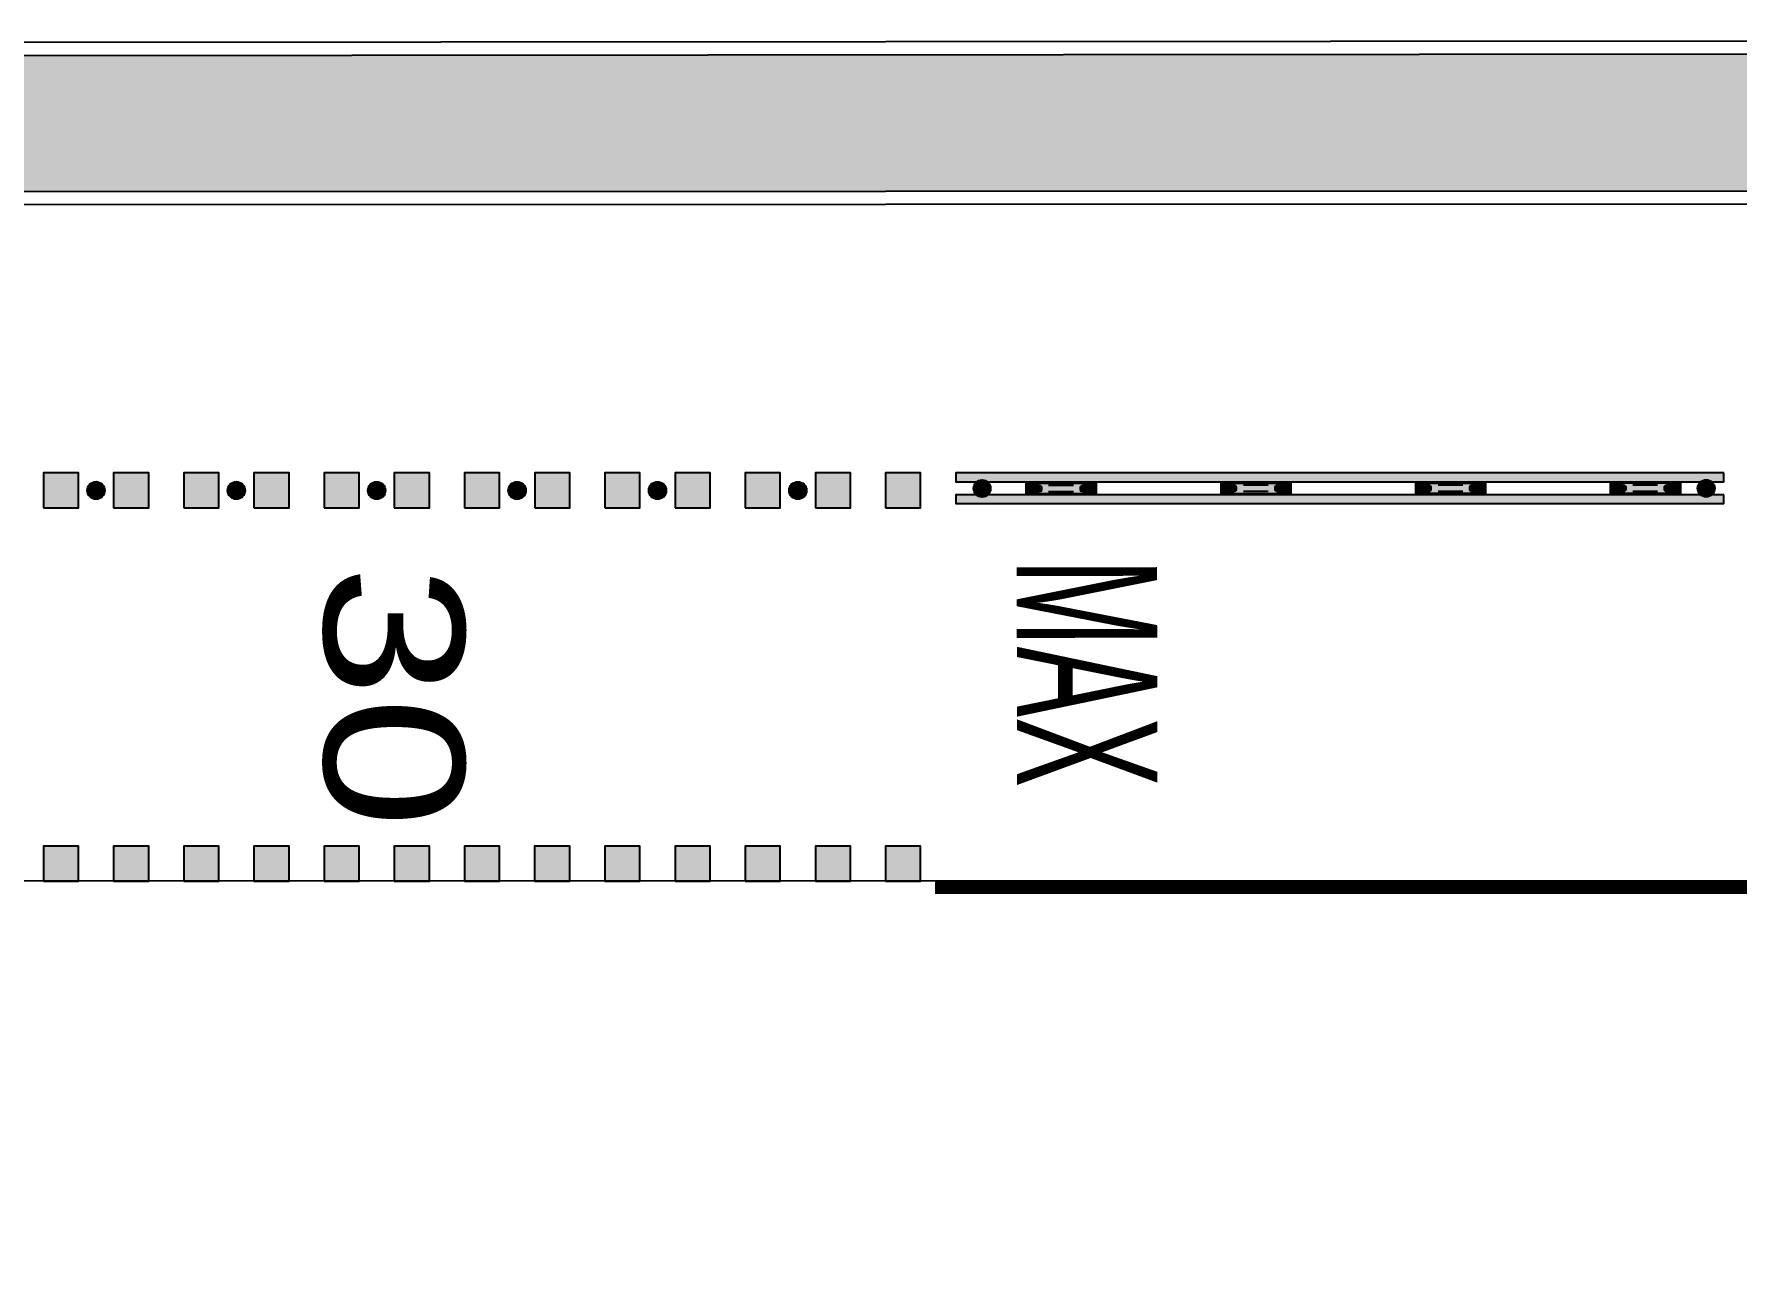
# Model space of a CAD drawing. Header units: metres. Extents: x 668617 to 675126, y 2286318 to 2293677.
# Drawn here: x 668913.97 to 668933.38, y 2287198.26 to 2287212.45 of the extents above; entities that cross this region are included whole.
import ezdxf
from ezdxf.enums import TextEntityAlignment as Align

# ---------------------------------------------------------------- set-up
doc = ezdxf.new("R2010")
doc.units = ezdxf.units.M
doc.header["$MEASUREMENT"] = 0
for name, color, linetype in [('CU_VEGETACION', 54, 'Continuous'), ('DMTG-B-CuadrosVerdes', 94, 'Continuous'), ('DMTG-D-CONFIBUS', 1, 'Continuous'), ('DMTG-M-BOLARDO ABATIBLE', 70, 'Continuous'), ('DMTG-M-VIALETON', 92, 'Continuous'), ('DMTG-PB-BANQUETAS', 251, 'Continuous'), ('DMTG-SH-LEYENDA VELOCIDAD', 252, 'Continuous'), ('DMTG-SH-LINEA DOBLE', 252, 'Continuous'), ('DMTG-SH-LINEA GUARNICION', 40, 'Continuous')]:
    doc.layers.add(name, color=color, linetype=linetype)
doc.styles.add('Arial', font='arial.ttf')

# ---------------------------------------------------------------- blocks, each defined once
blk = doc.blocks.new('*U112')
h = blk.add_hatch(color=256)
h.dxf.hatch_style = 1
h.paths.add_polyline_path([(0, 4.256), (0.4, 4.256), (0.4, 4.656), (0, 4.656)])
h = blk.add_hatch(color=256)
h.dxf.hatch_style = 1
h.paths.add_polyline_path([(0.8, 4.256), (1.2, 4.256), (1.2, 4.656), (0.8, 4.656)])
h = blk.add_hatch(color=256)
h.dxf.hatch_style = 1
h.paths.add_polyline_path([(0.8, 4.256), (1.2, 4.256), (1.2, 4.656), (0.8, 4.656)])
h = blk.add_hatch(color=256)
h.dxf.hatch_style = 1
h.paths.add_polyline_path([(1.6, 4.256), (2, 4.256), (2, 4.656), (1.6, 4.656)])
h = blk.add_hatch(color=256)
h.dxf.hatch_style = 1
h.paths.add_polyline_path([(1.6, 4.256), (2, 4.256), (2, 4.656), (1.6, 4.656)])
h = blk.add_hatch(color=256)
h.dxf.hatch_style = 1
h.paths.add_polyline_path([(2.4, 4.256), (2.8, 4.256), (2.8, 4.656), (2.4, 4.656)])
h = blk.add_hatch(color=256)
h.dxf.hatch_style = 1
h.paths.add_polyline_path([(2.4, 4.256), (2.8, 4.256), (2.8, 4.656), (2.4, 4.656)])
h = blk.add_hatch(color=256)
h.dxf.hatch_style = 1
h.paths.add_polyline_path([(3.2, 4.256), (3.6, 4.256), (3.6, 4.656), (3.2, 4.656)])
h = blk.add_hatch(color=256)
h.dxf.hatch_style = 1
h.paths.add_polyline_path([(3.2, 4.256), (3.6, 4.256), (3.6, 4.656), (3.2, 4.656)])
h = blk.add_hatch(color=256)
h.dxf.hatch_style = 1
h.paths.add_polyline_path([(4, 4.256), (4.4, 4.256), (4.4, 4.656), (4, 4.656)])
h = blk.add_hatch(color=256)
h.dxf.hatch_style = 1
h.paths.add_polyline_path([(4, 4.256), (4.4, 4.256), (4.4, 4.656), (4, 4.656)])
h = blk.add_hatch(color=256)
h.dxf.hatch_style = 1
h.paths.add_polyline_path([(4.8, 4.256), (5.2, 4.256), (5.2, 4.656), (4.8, 4.656)])
h = blk.add_hatch(color=256)
h.dxf.hatch_style = 1
h.paths.add_polyline_path([(4.8, 4.256), (5.2, 4.256), (5.2, 4.656), (4.8, 4.656)])
h = blk.add_hatch(color=256)
h.dxf.hatch_style = 1
h.paths.add_polyline_path([(5.6, 4.256), (6, 4.256), (6, 4.656), (5.6, 4.656)])
h = blk.add_hatch(color=256)
h.dxf.hatch_style = 1
h.paths.add_polyline_path([(5.6, 4.256), (6, 4.256), (6, 4.656), (5.6, 4.656)])
h = blk.add_hatch(color=256)
h.dxf.hatch_style = 1
h.paths.add_polyline_path([(6.4, 4.256), (6.8, 4.256), (6.8, 4.656), (6.4, 4.656)])
h = blk.add_hatch(color=256)
h.dxf.hatch_style = 1
h.paths.add_polyline_path([(6.4, 4.256), (6.8, 4.256), (6.8, 4.656), (6.4, 4.656)])
h = blk.add_hatch(color=256)
h.dxf.hatch_style = 1
h.paths.add_polyline_path([(7.2, 4.256), (7.6, 4.256), (7.6, 4.656), (7.2, 4.656)])
h = blk.add_hatch(color=256)
h.dxf.hatch_style = 1
h.paths.add_polyline_path([(7.2, 4.256), (7.6, 4.256), (7.6, 4.656), (7.2, 4.656)])
h = blk.add_hatch(color=256)
h.dxf.hatch_style = 1
h.paths.add_polyline_path([(8, 4.256), (8.4, 4.256), (8.4, 4.656), (8, 4.656)])
h = blk.add_hatch(color=256)
h.dxf.hatch_style = 1
h.paths.add_polyline_path([(8, 4.256), (8.4, 4.256), (8.4, 4.656), (8, 4.656)])
h = blk.add_hatch(color=256)
h.dxf.hatch_style = 1
h.paths.add_polyline_path([(8.8, 4.256), (9.2, 4.256), (9.2, 4.656), (8.8, 4.656)])
h = blk.add_hatch(color=256)
h.dxf.hatch_style = 1
h.paths.add_polyline_path([(8.8, 4.256), (9.2, 4.256), (9.2, 4.656), (8.8, 4.656)])
h = blk.add_hatch(color=256)
h.dxf.hatch_style = 1
h.paths.add_polyline_path([(9.6, 4.256), (10, 4.256), (10, 4.656), (9.6, 4.656)])
h = blk.add_hatch(color=256)
h.dxf.hatch_style = 1
h.paths.add_polyline_path([(0, 0), (0.4, 0), (0.4, 0.4), (0, 0.4)])
h = blk.add_hatch(color=256)
h.dxf.hatch_style = 1
h.paths.add_polyline_path([(0.8, 0), (1.2, 0), (1.2, 0.4), (0.8, 0.4)])
h = blk.add_hatch(color=256)
h.dxf.hatch_style = 1
h.paths.add_polyline_path([(0.8, 0), (1.2, 0), (1.2, 0.4), (0.8, 0.4)])
h = blk.add_hatch(color=256)
h.dxf.hatch_style = 1
h.paths.add_polyline_path([(1.6, 0), (2, 0), (2, 0.4), (1.6, 0.4)])
h = blk.add_hatch(color=256)
h.dxf.hatch_style = 1
h.paths.add_polyline_path([(1.6, 0), (2, 0), (2, 0.4), (1.6, 0.4)])
h = blk.add_hatch(color=256)
h.dxf.hatch_style = 1
h.paths.add_polyline_path([(2.4, 0), (2.8, 0), (2.8, 0.4), (2.4, 0.4)])
h = blk.add_hatch(color=256)
h.dxf.hatch_style = 1
h.paths.add_polyline_path([(2.4, 0), (2.8, 0), (2.8, 0.4), (2.4, 0.4)])
h = blk.add_hatch(color=256)
h.dxf.hatch_style = 1
h.paths.add_polyline_path([(3.2, 0), (3.6, 0), (3.6, 0.4), (3.2, 0.4)])
h = blk.add_hatch(color=256)
h.dxf.hatch_style = 1
h.paths.add_polyline_path([(3.2, 0), (3.6, 0), (3.6, 0.4), (3.2, 0.4)])
h = blk.add_hatch(color=256)
h.dxf.hatch_style = 1
h.paths.add_polyline_path([(4, 0), (4.4, 0), (4.4, 0.4), (4, 0.4)])
h = blk.add_hatch(color=256)
h.dxf.hatch_style = 1
h.paths.add_polyline_path([(4, 0), (4.4, 0), (4.4, 0.4), (4, 0.4)])
h = blk.add_hatch(color=256)
h.dxf.hatch_style = 1
h.paths.add_polyline_path([(4.8, 0), (5.2, 0), (5.2, 0.4), (4.8, 0.4)])
h = blk.add_hatch(color=256)
h.dxf.hatch_style = 1
h.paths.add_polyline_path([(4.8, 0), (5.2, 0), (5.2, 0.4), (4.8, 0.4)])
h = blk.add_hatch(color=256)
h.dxf.hatch_style = 1
h.paths.add_polyline_path([(5.6, 0), (6, 0), (6, 0.4), (5.6, 0.4)])
h = blk.add_hatch(color=256)
h.dxf.hatch_style = 1
h.paths.add_polyline_path([(5.6, 0), (6, 0), (6, 0.4), (5.6, 0.4)])
h = blk.add_hatch(color=256)
h.dxf.hatch_style = 1
h.paths.add_polyline_path([(6.4, 0), (6.8, 0), (6.8, 0.4), (6.4, 0.4)])
h = blk.add_hatch(color=256)
h.dxf.hatch_style = 1
h.paths.add_polyline_path([(6.4, 0), (6.8, 0), (6.8, 0.4), (6.4, 0.4)])
h = blk.add_hatch(color=256)
h.dxf.hatch_style = 1
h.paths.add_polyline_path([(7.2, 0), (7.6, 0), (7.6, 0.4), (7.2, 0.4)])
h = blk.add_hatch(color=256)
h.dxf.hatch_style = 1
h.paths.add_polyline_path([(7.2, 0), (7.6, 0), (7.6, 0.4), (7.2, 0.4)])
h = blk.add_hatch(color=256)
h.dxf.hatch_style = 1
h.paths.add_polyline_path([(8, 0), (8.4, 0), (8.4, 0.4), (8, 0.4)])
h = blk.add_hatch(color=256)
h.dxf.hatch_style = 1
h.paths.add_polyline_path([(8, 0), (8.4, 0), (8.4, 0.4), (8, 0.4)])
h = blk.add_hatch(color=256)
h.dxf.hatch_style = 1
h.paths.add_polyline_path([(8.8, 0), (9.2, 0), (9.2, 0.4), (8.8, 0.4)])
h = blk.add_hatch(color=256)
h.dxf.hatch_style = 1
h.paths.add_polyline_path([(8.8, 0), (9.2, 0), (9.2, 0.4), (8.8, 0.4)])
h = blk.add_hatch(color=256)
h.dxf.hatch_style = 1
h.paths.add_polyline_path([(9.6, 0), (10, 0), (10, 0.4), (9.6, 0.4)])
for points in [[(0, 4.256), (0.4, 4.256), (0.4, 4.656), (0, 4.656)], [(0.8, 4.256), (1.2, 4.256), (1.2, 4.656), (0.8, 4.656)], [(0.8, 4.256), (1.2, 4.256), (1.2, 4.656), (0.8, 4.656)], [(1.6, 4.256), (2, 4.256), (2, 4.656), (1.6, 4.656)], [(1.6, 4.256), (2, 4.256), (2, 4.656), (1.6, 4.656)], [(2.4, 4.256), (2.8, 4.256), (2.8, 4.656), (2.4, 4.656)], [(2.4, 4.256), (2.8, 4.256), (2.8, 4.656), (2.4, 4.656)], [(3.2, 4.256), (3.6, 4.256), (3.6, 4.656), (3.2, 4.656)], [(3.2, 4.256), (3.6, 4.256), (3.6, 4.656), (3.2, 4.656)], [(4, 4.256), (4.4, 4.256), (4.4, 4.656), (4, 4.656)], [(4, 4.256), (4.4, 4.256), (4.4, 4.656), (4, 4.656)], [(4.8, 4.256), (5.2, 4.256), (5.2, 4.656), (4.8, 4.656)], [(4.8, 4.256), (5.2, 4.256), (5.2, 4.656), (4.8, 4.656)], [(5.6, 4.256), (6, 4.256), (6, 4.656), (5.6, 4.656)], [(5.6, 4.256), (6, 4.256), (6, 4.656), (5.6, 4.656)], [(6.4, 4.256), (6.8, 4.256), (6.8, 4.656), (6.4, 4.656)], [(6.4, 4.256), (6.8, 4.256), (6.8, 4.656), (6.4, 4.656)], [(7.2, 4.256), (7.6, 4.256), (7.6, 4.656), (7.2, 4.656)], [(7.2, 4.256), (7.6, 4.256), (7.6, 4.656), (7.2, 4.656)], [(8, 4.256), (8.4, 4.256), (8.4, 4.656), (8, 4.656)], [(8, 4.256), (8.4, 4.256), (8.4, 4.656), (8, 4.656)], [(8.8, 4.256), (9.2, 4.256), (9.2, 4.656), (8.8, 4.656)], [(8.8, 4.256), (9.2, 4.256), (9.2, 4.656), (8.8, 4.656)], [(9.6, 4.256), (10, 4.256), (10, 4.656), (9.6, 4.656)], [(0, 0), (0.4, 0), (0.4, 0.4), (0, 0.4)], [(0.8, 0), (1.2, 0), (1.2, 0.4), (0.8, 0.4)], [(0.8, 0), (1.2, 0), (1.2, 0.4), (0.8, 0.4)], [(1.6, 0), (2, 0), (2, 0.4), (1.6, 0.4)], [(1.6, 0), (2, 0), (2, 0.4), (1.6, 0.4)], [(2.4, 0), (2.8, 0), (2.8, 0.4), (2.4, 0.4)], [(2.4, 0), (2.8, 0), (2.8, 0.4), (2.4, 0.4)], [(3.2, 0), (3.6, 0), (3.6, 0.4), (3.2, 0.4)], [(3.2, 0), (3.6, 0), (3.6, 0.4), (3.2, 0.4)], [(4, 0), (4.4, 0), (4.4, 0.4), (4, 0.4)], [(4, 0), (4.4, 0), (4.4, 0.4), (4, 0.4)], [(4.8, 0), (5.2, 0), (5.2, 0.4), (4.8, 0.4)], [(4.8, 0), (5.2, 0), (5.2, 0.4), (4.8, 0.4)], [(5.6, 0), (6, 0), (6, 0.4), (5.6, 0.4)], [(5.6, 0), (6, 0), (6, 0.4), (5.6, 0.4)], [(6.4, 0), (6.8, 0), (6.8, 0.4), (6.4, 0.4)], [(6.4, 0), (6.8, 0), (6.8, 0.4), (6.4, 0.4)], [(7.2, 0), (7.6, 0), (7.6, 0.4), (7.2, 0.4)], [(7.2, 0), (7.6, 0), (7.6, 0.4), (7.2, 0.4)], [(8, 0), (8.4, 0), (8.4, 0.4), (8, 0.4)], [(8, 0), (8.4, 0), (8.4, 0.4), (8, 0.4)], [(8.8, 0), (9.2, 0), (9.2, 0.4), (8.8, 0.4)], [(8.8, 0), (9.2, 0), (9.2, 0.4), (8.8, 0.4)], [(9.6, 0), (10, 0), (10, 0.4), (9.6, 0.4)]]:
    blk.add_lwpolyline(points, close=True)
blk = doc.blocks.new('*U55')
for points in [[(1.2, 0.2), (9.954, 0.2), (9.954, 0.3), (1.2, 0.3)], [(1.2, -0.05), (9.954, -0.05), (9.954, 0.05), (1.2, 0.05)]]:
    blk.add_hatch(color=252).paths.add_polyline_path(points)
for points in [[(1.2, 0.2), (9.954, 0.2), (9.954, 0.3), (1.2, 0.3)], [(1.2, -0.05), (9.954, -0.05), (9.954, 0.05), (1.2, 0.05)]]:
    blk.add_lwpolyline(points, close=True)
blk = doc.blocks.new('*U204')
at = {"layer": 'DMTG-SH-LEYENDA VELOCIDAD', "style": 'Arial', "width": 0.538005}
blk.add_text('MAX', height=1.6, rotation=0.104, dxfattribs=at).set_placement((-0.086, 7.915), (2.52, 7.919), align=Align.FIT)
at = {"layer": 'DMTG-SH-LEYENDA VELOCIDAD', "style": 'Arial', "width": 0.593132}
blk.add_attdef('VEL', text='', height=1.6, dxfattribs=at).set_placement((-0.006, 0), (2.5, 0), align=Align.FIT)
blk = doc.blocks.new('ITO-AB')
at = {"linetype": 'Continuous', "true_color": 0x139b48}
blk.add_hatch(color=114, dxfattribs=at).paths.add_polyline_path([(-0.05, 0, 1), (0.05, 0, 1)])
at = {"layer": 'CU_VEGETACION', "true_color": 0xc7c8ca}
h = blk.add_hatch(color=9, dxfattribs=at)
h.dxf.hatch_style = 1
edge = h.paths.add_edge_path()
edge.add_arc((0, 0), 0.0975, 0, 360)
at = {"color": 114, "linetype": 'Continuous', "true_color": 0x139b48}
for points in [[(0, 0.05), (0, 0.098)], [(0, -0.05), (0, -0.098)]]:
    blk.add_lwpolyline(points, dxfattribs=at)
for centre, radius in [((0, 0), 0.0975), ((0, 0), 0.05), ((-0.01, 0.074), 0.0035), ((0.01, 0.074), 0.0035), ((-0.01, -0.074), 0.0035), ((0.01, -0.074), 0.0035)]:
    blk.add_circle(centre, radius, dxfattribs=at)
blk = doc.blocks.new('*U26')
at = {"ltscale": 0.1, "true_color": 0xf8d731}
h = blk.add_hatch(color=40, dxfattribs=at)
h.dxf.hatch_style = 1
h.paths.add_polyline_path([(0, -0.115), (0, -0.235), (0.163, -0.197, 0.348227), (0.171, -0.187), (0.171, -0.163, 0.348227), (0.163, -0.153)])
h.paths.add_polyline_path([(0.151, -0.171), (0.151, -0.179), (0.02, -0.21), (0.02, -0.14)], flags=16)
at = {"lineweight": 60}
h = blk.add_hatch(color=72, dxfattribs=at)
h.dxf.hatch_style = 1
h.paths.add_polyline_path([(0.02, -0.21), (0.151, -0.179), (0.151, -0.171), (0.02, -0.14)])
at = {"ltscale": 0.1, "true_color": 0xf8d731}
h = blk.add_hatch(color=40, dxfattribs=at)
h.dxf.hatch_style = 1
h.set_gradient(color1=(248, 153, 30), color2=(248, 215, 49), rotation=90, name='CYLINDER')
h.paths.add_polyline_path([(0.756, -0.235), (0.632, -0.207, -0.349253), (0.617, -0.187), (0.617, -0.163, -0.000038), (0.617, -0.163, -0.349253), (0.632, -0.143), (0.756, -0.115), (0.044, -0.115), (0.165, -0.143, -0.348227), (0.181, -0.163), (0.181, -0.187, -0.348227), (0.165, -0.207), (0.044, -0.235)])
h = blk.add_hatch(color=40, dxfattribs=at)
h.dxf.hatch_style = 1
h.paths.add_polyline_path([(0.634, -0.153, 0.349253), (0.627, -0.163), (0.627, -0.187, 0.349253), (0.634, -0.197), (0.8, -0.235), (0.8, -0.115)])
h.paths.add_polyline_path([(0.78, -0.14), (0.647, -0.171), (0.647, -0.179), (0.78, -0.21)], flags=16)
at = {"lineweight": 60}
h = blk.add_hatch(color=22, dxfattribs=at)
h.dxf.hatch_style = 1
h.paths.add_polyline_path([(0.647, -0.179), (0.78, -0.21), (0.78, -0.14), (0.647, -0.171)])
at = {"color": 40, "true_color": 0xf8d731}
for points in [[(0, -0.115), (0, -0.235), (0.163, -0.197, 0.348227), (0.171, -0.187), (0.171, -0.163, 0.348227), (0.163, -0.153)], [(0.617, -0.163), (0.617, -0.187, 0.349253), (0.632, -0.207), (0.756, -0.235), (0.044, -0.235), (0.165, -0.207, 0.348227), (0.181, -0.187), (0.181, -0.163, 0.348227), (0.165, -0.143), (0.044, -0.115), (0.756, -0.115), (0.632, -0.143, 0.349253), (0.617, -0.163, 0.000038)], [(0.8, -0.235), (0.634, -0.197, -0.349253), (0.627, -0.187), (0.627, -0.163, -0.349253), (0.634, -0.153), (0.8, -0.115)]]:
    blk.add_lwpolyline(points, format="xyb", close=True, dxfattribs=at)
for points in [[(0.044, -0.115), (0, -0.115)], [(0.756, -0.115), (0.8, -0.115)], [(0, -0.235), (0.044, -0.235)], [(0.756, -0.235), (0.8, -0.235)]]:
    blk.add_lwpolyline(points, dxfattribs=at)
for points in [[(0.02, -0.14), (0.02, -0.21), (0.151, -0.179), (0.151, -0.171)], [(0.78, -0.21), (0.647, -0.179), (0.647, -0.171), (0.78, -0.14)]]:
    blk.add_lwpolyline(points, close=True, dxfattribs=at)
at = {"color": 1, "ltscale": 0.1}
for points in [[(0.541, -0.139), (0.259, -0.139)], [(0.541, -0.211), (0.259, -0.211)]]:
    blk.add_lwpolyline(points, dxfattribs=at)
blk = doc.blocks.new('*U260')
at = {"layer": 'DMTG-D-CONFIBUS', "rotation": 0.005551742592514601}
blk.add_blockref('*U26', (0.5, 0.175), dxfattribs=at)
blk = doc.blocks.new('*U261')
at = {"layer": 'DMTG-D-CONFIBUS', "color": 0, "linetype": 'ByBlock', "lineweight": -2, "transparency": 16777216, "rotation": 0.4390325094360888}
for p in [(668922.419, 2287212.345), (668924.639, 2287212.362), (668926.859, 2287212.38), (668929.079, 2287212.397)]:
    blk.add_blockref('*U260', p, dxfattribs=at)
blk = doc.blocks.new('*U28')
at = {"true_color": 0x58ba48}
h = blk.add_hatch(color=85, dxfattribs=at)
h.dxf.hatch_style = 1
h.paths.add_polyline_path([(13.416, 11.499, 1), (13.516, 11.499, 1)], flags=0)
h.paths.add_polyline_path([(13.416, 11.567), (13.405, 11.578, 0.062746), (13.387, 11.56), (13.398, 11.549, 0.413879), (13.416, 11.549, 0.414549)], flags=17)
h.paths.add_polyline_path([(13.413, 11.558, -1), (13.401, 11.558, -1)], flags=16)
h.paths.add_polyline_path([(13.416, 11.499, 1), (13.516, 11.499, 1)], flags=16)
h.paths.add_polyline_path([(13.528, 11.578), (13.517, 11.567, 0.413879), (13.517, 11.549, 0.414549), (13.535, 11.549), (13.545, 11.56, 0.062746)], flags=17)
h.paths.add_polyline_path([(13.532, 11.558, -1), (13.52, 11.558, -1)], flags=16)
h.paths.add_polyline_path([(13.545, 11.437), (13.535, 11.448, 0.413879), (13.517, 11.448, 0.414549), (13.517, 11.43), (13.528, 11.42, 0.062746)], flags=17)
h.paths.add_polyline_path([(13.52, 11.439, -1), (13.532, 11.439, -1)], flags=16)
h.paths.add_polyline_path([(13.416, 11.448, 0.414549), (13.398, 11.448), (13.387, 11.437, 0.062746), (13.405, 11.42), (13.416, 11.43, 0.413879)], flags=17)
h.paths.add_polyline_path([(13.401, 11.439, -1), (13.413, 11.439, -1)], flags=16)
h.paths.add_polyline_path([(13.545, 11.56), (13.535, 11.549, -0.414549), (13.517, 11.549, -0.413879), (13.517, 11.567), (13.528, 11.578, 0.342564), (13.405, 11.578), (13.416, 11.567, -0.414549), (13.416, 11.549, -0.413879), (13.398, 11.549), (13.387, 11.56, 0.166532), (13.366, 11.499, 0.166532), (13.387, 11.437), (13.398, 11.448, -0.414549), (13.416, 11.448, -0.413879), (13.416, 11.43), (13.405, 11.42, 0.342564), (13.528, 11.42), (13.517, 11.43, -0.414549), (13.517, 11.448, -0.413879), (13.535, 11.448), (13.545, 11.437, 0.166532), (13.566, 11.499, 0.166532)])
h.paths.add_polyline_path([(13.516, 11.499, -1), (13.416, 11.499, -1)], flags=0)
h.paths.add_polyline_path([(13.495, 11.554, 0.245947), (13.437, 11.554), (13.426, 11.576, -0.245947), (13.507, 11.576)], flags=16)
h.paths.add_polyline_path([(13.495, 11.443), (13.507, 11.421, -0.245947), (13.426, 11.421), (13.437, 11.443, 0.245947)], flags=16)
h = blk.add_hatch(color=85, dxfattribs=at)
h.dxf.hatch_style = 1
h.paths.add_polyline_path([(13.416, 11.499, 1), (13.516, 11.499, 1)])
at = {"true_color": 0xc7c8ca}
h = blk.add_hatch(color=9, dxfattribs=at)
h.dxf.hatch_style = 1
h.paths.add_polyline_path([(13.507, 11.576, 0.245947), (13.426, 11.576), (13.437, 11.554, -0.245947), (13.495, 11.554)])
h.paths.add_polyline_path([(13.507, 11.421), (13.495, 11.443, -0.245947), (13.437, 11.443), (13.426, 11.421, 0.245947)])
at = {"true_color": 0x58ba48}
h = blk.add_hatch(color=85, dxfattribs=at)
h.dxf.hatch_style = 1
h.paths.add_polyline_path([(15.016, 11.499, 1), (15.116, 11.499, 1)], flags=0)
h.paths.add_polyline_path([(15.016, 11.567), (15.005, 11.578, 0.062746), (14.987, 11.56), (14.998, 11.549, 0.413879), (15.016, 11.549, 0.414549)], flags=17)
h.paths.add_polyline_path([(15.013, 11.558, -1), (15.001, 11.558, -1)], flags=16)
h.paths.add_polyline_path([(15.016, 11.499, 1), (15.116, 11.499, 1)], flags=16)
h.paths.add_polyline_path([(15.128, 11.578), (15.117, 11.567, 0.413879), (15.117, 11.549, 0.414549), (15.135, 11.549), (15.145, 11.56, 0.062746)], flags=17)
h.paths.add_polyline_path([(15.132, 11.558, -1), (15.12, 11.558, -1)], flags=16)
h.paths.add_polyline_path([(15.145, 11.437), (15.135, 11.448, 0.413879), (15.117, 11.448, 0.414549), (15.117, 11.43), (15.128, 11.42, 0.062746)], flags=17)
h.paths.add_polyline_path([(15.12, 11.439, -1), (15.132, 11.439, -1)], flags=16)
h.paths.add_polyline_path([(15.016, 11.448, 0.414549), (14.998, 11.448), (14.987, 11.437, 0.062746), (15.005, 11.42), (15.016, 11.43, 0.413879)], flags=17)
h.paths.add_polyline_path([(15.001, 11.439, -1), (15.013, 11.439, -1)], flags=16)
h.paths.add_polyline_path([(15.145, 11.56), (15.135, 11.549, -0.414549), (15.117, 11.549, -0.413879), (15.117, 11.567), (15.128, 11.578, 0.342564), (15.005, 11.578), (15.016, 11.567, -0.414549), (15.016, 11.549, -0.413879), (14.998, 11.549), (14.987, 11.56, 0.166532), (14.966, 11.499, 0.166532), (14.987, 11.437), (14.998, 11.448, -0.414549), (15.016, 11.448, -0.413879), (15.016, 11.43), (15.005, 11.42, 0.342564), (15.128, 11.42), (15.117, 11.43, -0.414549), (15.117, 11.448, -0.413879), (15.135, 11.448), (15.145, 11.437, 0.166532), (15.166, 11.499, 0.166532)])
h.paths.add_polyline_path([(15.116, 11.499, -1), (15.016, 11.499, -1)], flags=0)
h.paths.add_polyline_path([(15.095, 11.554, 0.245947), (15.037, 11.554), (15.026, 11.576, -0.245947), (15.107, 11.576)], flags=16)
h.paths.add_polyline_path([(15.095, 11.443), (15.107, 11.421, -0.245947), (15.026, 11.421), (15.037, 11.443, 0.245947)], flags=16)
h = blk.add_hatch(color=85, dxfattribs=at)
h.dxf.hatch_style = 1
h.paths.add_polyline_path([(15.016, 11.499, 1), (15.116, 11.499, 1)])
at = {"true_color": 0xc7c8ca}
h = blk.add_hatch(color=9, dxfattribs=at)
h.dxf.hatch_style = 1
h.paths.add_polyline_path([(15.107, 11.576, 0.245947), (15.026, 11.576), (15.037, 11.554, -0.245947), (15.095, 11.554)])
h.paths.add_polyline_path([(15.107, 11.421), (15.095, 11.443, -0.245947), (15.037, 11.443), (15.026, 11.421, 0.245947)])
at = {"true_color": 0x58ba48}
h = blk.add_hatch(color=85, dxfattribs=at)
h.dxf.hatch_style = 1
h.paths.add_polyline_path([(16.616, 11.499, 1), (16.716, 11.499, 1)], flags=0)
h.paths.add_polyline_path([(16.616, 11.567), (16.605, 11.578, 0.062746), (16.587, 11.56), (16.598, 11.549, 0.413879), (16.616, 11.549, 0.414549)], flags=17)
h.paths.add_polyline_path([(16.613, 11.558, -1), (16.601, 11.558, -1)], flags=16)
h.paths.add_polyline_path([(16.616, 11.499, 1), (16.716, 11.499, 1)], flags=16)
h.paths.add_polyline_path([(16.728, 11.578), (16.717, 11.567, 0.413879), (16.717, 11.549, 0.414549), (16.735, 11.549), (16.745, 11.56, 0.062746)], flags=17)
h.paths.add_polyline_path([(16.732, 11.558, -1), (16.72, 11.558, -1)], flags=16)
h.paths.add_polyline_path([(16.745, 11.437), (16.735, 11.448, 0.413879), (16.717, 11.448, 0.414549), (16.717, 11.43), (16.728, 11.42, 0.062746)], flags=17)
h.paths.add_polyline_path([(16.72, 11.439, -1), (16.732, 11.439, -1)], flags=16)
h.paths.add_polyline_path([(16.616, 11.448, 0.414549), (16.598, 11.448), (16.587, 11.437, 0.062746), (16.605, 11.42), (16.616, 11.43, 0.413879)], flags=17)
h.paths.add_polyline_path([(16.601, 11.439, -1), (16.613, 11.439, -1)], flags=16)
h.paths.add_polyline_path([(16.745, 11.56), (16.735, 11.549, -0.414549), (16.717, 11.549, -0.413879), (16.717, 11.567), (16.728, 11.578, 0.342564), (16.605, 11.578), (16.616, 11.567, -0.414549), (16.616, 11.549, -0.413879), (16.598, 11.549), (16.587, 11.56, 0.166532), (16.566, 11.499, 0.166532), (16.587, 11.437), (16.598, 11.448, -0.414549), (16.616, 11.448, -0.413879), (16.616, 11.43), (16.605, 11.42, 0.342564), (16.728, 11.42), (16.717, 11.43, -0.414549), (16.717, 11.448, -0.413879), (16.735, 11.448), (16.745, 11.437, 0.166532), (16.766, 11.499, 0.166532)])
h.paths.add_polyline_path([(16.716, 11.499, -1), (16.616, 11.499, -1)], flags=0)
h.paths.add_polyline_path([(16.695, 11.554, 0.245947), (16.637, 11.554), (16.626, 11.576, -0.245947), (16.707, 11.576)], flags=16)
h.paths.add_polyline_path([(16.695, 11.443), (16.707, 11.421, -0.245947), (16.626, 11.421), (16.637, 11.443, 0.245947)], flags=16)
h = blk.add_hatch(color=85, dxfattribs=at)
h.dxf.hatch_style = 1
h.paths.add_polyline_path([(16.616, 11.499, 1), (16.716, 11.499, 1)])
at = {"true_color": 0xc7c8ca}
h = blk.add_hatch(color=9, dxfattribs=at)
h.dxf.hatch_style = 1
h.paths.add_polyline_path([(16.707, 11.576, 0.245947), (16.626, 11.576), (16.637, 11.554, -0.245947), (16.695, 11.554)])
h.paths.add_polyline_path([(16.707, 11.421), (16.695, 11.443, -0.245947), (16.637, 11.443), (16.626, 11.421, 0.245947)])
at = {"true_color": 0x58ba48}
h = blk.add_hatch(color=85, dxfattribs=at)
h.dxf.hatch_style = 1
h.paths.add_polyline_path([(18.216, 11.499, 1), (18.316, 11.499, 1)], flags=0)
h.paths.add_polyline_path([(18.216, 11.567), (18.205, 11.578, 0.062746), (18.187, 11.56), (18.198, 11.549, 0.413879), (18.216, 11.549, 0.414549)], flags=17)
h.paths.add_polyline_path([(18.213, 11.558, -1), (18.201, 11.558, -1)], flags=16)
h.paths.add_polyline_path([(18.216, 11.499, 1), (18.316, 11.499, 1)], flags=16)
h.paths.add_polyline_path([(18.328, 11.578), (18.317, 11.567, 0.413879), (18.317, 11.549, 0.414549), (18.335, 11.549), (18.345, 11.56, 0.062746)], flags=17)
h.paths.add_polyline_path([(18.332, 11.558, -1), (18.32, 11.558, -1)], flags=16)
h.paths.add_polyline_path([(18.345, 11.437), (18.335, 11.448, 0.413879), (18.317, 11.448, 0.414549), (18.317, 11.43), (18.328, 11.42, 0.062746)], flags=17)
h.paths.add_polyline_path([(18.32, 11.439, -1), (18.332, 11.439, -1)], flags=16)
h.paths.add_polyline_path([(18.216, 11.448, 0.414549), (18.198, 11.448), (18.187, 11.437, 0.062746), (18.205, 11.42), (18.216, 11.43, 0.413879)], flags=17)
h.paths.add_polyline_path([(18.201, 11.439, -1), (18.213, 11.439, -1)], flags=16)
h.paths.add_polyline_path([(18.345, 11.56), (18.335, 11.549, -0.414549), (18.317, 11.549, -0.413879), (18.317, 11.567), (18.328, 11.578, 0.342564), (18.205, 11.578), (18.216, 11.567, -0.414549), (18.216, 11.549, -0.413879), (18.198, 11.549), (18.187, 11.56, 0.166532), (18.166, 11.499, 0.166532), (18.187, 11.437), (18.198, 11.448, -0.414549), (18.216, 11.448, -0.413879), (18.216, 11.43), (18.205, 11.42, 0.342564), (18.328, 11.42), (18.317, 11.43, -0.414549), (18.317, 11.448, -0.413879), (18.335, 11.448), (18.345, 11.437, 0.166532), (18.366, 11.499, 0.166532)])
h.paths.add_polyline_path([(18.316, 11.499, -1), (18.216, 11.499, -1)], flags=0)
h.paths.add_polyline_path([(18.295, 11.554, 0.245947), (18.237, 11.554), (18.226, 11.576, -0.245947), (18.307, 11.576)], flags=16)
h.paths.add_polyline_path([(18.295, 11.443), (18.307, 11.421, -0.245947), (18.226, 11.421), (18.237, 11.443, 0.245947)], flags=16)
h = blk.add_hatch(color=85, dxfattribs=at)
h.dxf.hatch_style = 1
h.paths.add_polyline_path([(18.216, 11.499, 1), (18.316, 11.499, 1)])
at = {"true_color": 0xc7c8ca}
h = blk.add_hatch(color=9, dxfattribs=at)
h.dxf.hatch_style = 1
h.paths.add_polyline_path([(18.307, 11.576, 0.245947), (18.226, 11.576), (18.237, 11.554, -0.245947), (18.295, 11.554)])
h.paths.add_polyline_path([(18.307, 11.421), (18.295, 11.443, -0.245947), (18.237, 11.443), (18.226, 11.421, 0.245947)])
at = {"true_color": 0x58ba48}
h = blk.add_hatch(color=85, dxfattribs=at)
h.dxf.hatch_style = 1
h.paths.add_polyline_path([(19.816, 11.499, 1), (19.916, 11.499, 1)], flags=0)
h.paths.add_polyline_path([(19.816, 11.567), (19.805, 11.578, 0.062746), (19.787, 11.56), (19.798, 11.549, 0.413879), (19.816, 11.549, 0.414549)], flags=17)
h.paths.add_polyline_path([(19.813, 11.558, -1), (19.801, 11.558, -1)], flags=16)
h.paths.add_polyline_path([(19.816, 11.499, 1), (19.916, 11.499, 1)], flags=16)
h.paths.add_polyline_path([(19.928, 11.578), (19.917, 11.567, 0.413879), (19.917, 11.549, 0.414549), (19.935, 11.549), (19.945, 11.56, 0.062746)], flags=17)
h.paths.add_polyline_path([(19.932, 11.558, -1), (19.92, 11.558, -1)], flags=16)
h.paths.add_polyline_path([(19.945, 11.437), (19.935, 11.448, 0.413879), (19.917, 11.448, 0.414549), (19.917, 11.43), (19.928, 11.42, 0.062746)], flags=17)
h.paths.add_polyline_path([(19.92, 11.439, -1), (19.932, 11.439, -1)], flags=16)
h.paths.add_polyline_path([(19.816, 11.448, 0.414549), (19.798, 11.448), (19.787, 11.437, 0.062746), (19.805, 11.42), (19.816, 11.43, 0.413879)], flags=17)
h.paths.add_polyline_path([(19.801, 11.439, -1), (19.813, 11.439, -1)], flags=16)
h.paths.add_polyline_path([(19.945, 11.56), (19.935, 11.549, -0.414549), (19.917, 11.549, -0.413879), (19.917, 11.567), (19.928, 11.578, 0.342564), (19.805, 11.578), (19.816, 11.567, -0.414549), (19.816, 11.549, -0.413879), (19.798, 11.549), (19.787, 11.56, 0.166532), (19.766, 11.499, 0.166532), (19.787, 11.437), (19.798, 11.448, -0.414549), (19.816, 11.448, -0.413879), (19.816, 11.43), (19.805, 11.42, 0.342564), (19.928, 11.42), (19.917, 11.43, -0.414549), (19.917, 11.448, -0.413879), (19.935, 11.448), (19.945, 11.437, 0.166532), (19.966, 11.499, 0.166532)])
h.paths.add_polyline_path([(19.916, 11.499, -1), (19.816, 11.499, -1)], flags=0)
h.paths.add_polyline_path([(19.895, 11.554, 0.245947), (19.837, 11.554), (19.826, 11.576, -0.245947), (19.907, 11.576)], flags=16)
h.paths.add_polyline_path([(19.895, 11.443), (19.907, 11.421, -0.245947), (19.826, 11.421), (19.837, 11.443, 0.245947)], flags=16)
h = blk.add_hatch(color=85, dxfattribs=at)
h.dxf.hatch_style = 1
h.paths.add_polyline_path([(19.816, 11.499, 1), (19.916, 11.499, 1)])
at = {"true_color": 0xc7c8ca}
h = blk.add_hatch(color=9, dxfattribs=at)
h.dxf.hatch_style = 1
h.paths.add_polyline_path([(19.907, 11.576, 0.245947), (19.826, 11.576), (19.837, 11.554, -0.245947), (19.895, 11.554)])
h.paths.add_polyline_path([(19.907, 11.421), (19.895, 11.443, -0.245947), (19.837, 11.443), (19.826, 11.421, 0.245947)])
at = {"true_color": 0x58ba48}
h = blk.add_hatch(color=85, dxfattribs=at)
h.dxf.hatch_style = 1
h.paths.add_polyline_path([(21.416, 11.499, 1), (21.516, 11.499, 1)], flags=0)
h.paths.add_polyline_path([(21.416, 11.567), (21.405, 11.578, 0.062746), (21.387, 11.56), (21.398, 11.549, 0.413879), (21.416, 11.549, 0.414549)], flags=17)
h.paths.add_polyline_path([(21.413, 11.558, -1), (21.401, 11.558, -1)], flags=16)
h.paths.add_polyline_path([(21.416, 11.499, 1), (21.516, 11.499, 1)], flags=16)
h.paths.add_polyline_path([(21.528, 11.578), (21.517, 11.567, 0.413879), (21.517, 11.549, 0.414549), (21.535, 11.549), (21.545, 11.56, 0.062746)], flags=17)
h.paths.add_polyline_path([(21.532, 11.558, -1), (21.52, 11.558, -1)], flags=16)
h.paths.add_polyline_path([(21.545, 11.437), (21.535, 11.448, 0.413879), (21.517, 11.448, 0.414549), (21.517, 11.43), (21.528, 11.42, 0.062746)], flags=17)
h.paths.add_polyline_path([(21.52, 11.439, -1), (21.532, 11.439, -1)], flags=16)
h.paths.add_polyline_path([(21.416, 11.448, 0.414549), (21.398, 11.448), (21.387, 11.437, 0.062746), (21.405, 11.42), (21.416, 11.43, 0.413879)], flags=17)
h.paths.add_polyline_path([(21.401, 11.439, -1), (21.413, 11.439, -1)], flags=16)
h.paths.add_polyline_path([(21.545, 11.56), (21.535, 11.549, -0.414549), (21.517, 11.549, -0.413879), (21.517, 11.567), (21.528, 11.578, 0.342564), (21.405, 11.578), (21.416, 11.567, -0.414549), (21.416, 11.549, -0.413879), (21.398, 11.549), (21.387, 11.56, 0.166532), (21.366, 11.499, 0.166532), (21.387, 11.437), (21.398, 11.448, -0.414549), (21.416, 11.448, -0.413879), (21.416, 11.43), (21.405, 11.42, 0.342564), (21.528, 11.42), (21.517, 11.43, -0.414549), (21.517, 11.448, -0.413879), (21.535, 11.448), (21.545, 11.437, 0.166532), (21.566, 11.499, 0.166532)])
h.paths.add_polyline_path([(21.516, 11.499, -1), (21.416, 11.499, -1)], flags=0)
h.paths.add_polyline_path([(21.495, 11.554, 0.245947), (21.437, 11.554), (21.426, 11.576, -0.245947), (21.507, 11.576)], flags=16)
h.paths.add_polyline_path([(21.495, 11.443), (21.507, 11.421, -0.245947), (21.426, 11.421), (21.437, 11.443, 0.245947)], flags=16)
h = blk.add_hatch(color=85, dxfattribs=at)
h.dxf.hatch_style = 1
h.paths.add_polyline_path([(21.416, 11.499, 1), (21.516, 11.499, 1)])
at = {"true_color": 0xc7c8ca}
h = blk.add_hatch(color=9, dxfattribs=at)
h.dxf.hatch_style = 1
h.paths.add_polyline_path([(21.507, 11.576, 0.245947), (21.426, 11.576), (21.437, 11.554, -0.245947), (21.495, 11.554)])
h.paths.add_polyline_path([(21.507, 11.421), (21.495, 11.443, -0.245947), (21.437, 11.443), (21.426, 11.421, 0.245947)])
at = {"color": 18, "true_color": 0x000000}
for points in [[(13.416, 11.567), (13.405, 11.578, 0.062746), (13.387, 11.56), (13.398, 11.549, 0.413879), (13.416, 11.549, 0.414549)], [(13.507, 11.576), (13.495, 11.554, 0.245947), (13.437, 11.554), (13.426, 11.576, -0.245947)], [(13.517, 11.567), (13.528, 11.578, -0.062746), (13.545, 11.56), (13.535, 11.549, -0.413879), (13.517, 11.549, -0.414549)], [(15.016, 11.567), (15.005, 11.578, 0.062746), (14.987, 11.56), (14.998, 11.549, 0.413879), (15.016, 11.549, 0.414549)], [(15.107, 11.576), (15.095, 11.554, 0.245947), (15.037, 11.554), (15.026, 11.576, -0.245947)], [(15.117, 11.567), (15.128, 11.578, -0.062746), (15.145, 11.56), (15.135, 11.549, -0.413879), (15.117, 11.549, -0.414549)], [(16.616, 11.567), (16.605, 11.578, 0.062746), (16.587, 11.56), (16.598, 11.549, 0.413879), (16.616, 11.549, 0.414549)], [(16.707, 11.576), (16.695, 11.554, 0.245947), (16.637, 11.554), (16.626, 11.576, -0.245947)], [(16.717, 11.567), (16.728, 11.578, -0.062746), (16.745, 11.56), (16.735, 11.549, -0.413879), (16.717, 11.549, -0.414549)], [(18.216, 11.567), (18.205, 11.578, 0.062746), (18.187, 11.56), (18.198, 11.549, 0.413879), (18.216, 11.549, 0.414549)], [(18.307, 11.576), (18.295, 11.554, 0.245947), (18.237, 11.554), (18.226, 11.576, -0.245947)], [(18.317, 11.567), (18.328, 11.578, -0.062746), (18.345, 11.56), (18.335, 11.549, -0.413879), (18.317, 11.549, -0.414549)], [(19.816, 11.567), (19.805, 11.578, 0.062746), (19.787, 11.56), (19.798, 11.549, 0.413879), (19.816, 11.549, 0.414549)], [(19.907, 11.576), (19.895, 11.554, 0.245947), (19.837, 11.554), (19.826, 11.576, -0.245947)], [(19.917, 11.567), (19.928, 11.578, -0.062746), (19.945, 11.56), (19.935, 11.549, -0.413879), (19.917, 11.549, -0.414549)], [(21.416, 11.567), (21.405, 11.578, 0.062746), (21.387, 11.56), (21.398, 11.549, 0.413879), (21.416, 11.549, 0.414549)], [(21.507, 11.576), (21.495, 11.554, 0.245947), (21.437, 11.554), (21.426, 11.576, -0.245947)], [(21.517, 11.567), (21.528, 11.578, -0.062746), (21.545, 11.56), (21.535, 11.549, -0.413879), (21.517, 11.549, -0.414549)], [(13.416, 11.43), (13.405, 11.42, -0.062746), (13.387, 11.437), (13.398, 11.448, -0.413879), (13.416, 11.448, -0.414549)], [(13.507, 11.421), (13.495, 11.443, -0.245947), (13.437, 11.443), (13.426, 11.421, 0.245947)], [(13.517, 11.43), (13.528, 11.42, 0.062746), (13.545, 11.437), (13.535, 11.448, 0.413879), (13.517, 11.448, 0.414549)], [(15.016, 11.43), (15.005, 11.42, -0.062746), (14.987, 11.437), (14.998, 11.448, -0.413879), (15.016, 11.448, -0.414549)], [(15.107, 11.421), (15.095, 11.443, -0.245947), (15.037, 11.443), (15.026, 11.421, 0.245947)], [(15.117, 11.43), (15.128, 11.42, 0.062746), (15.145, 11.437), (15.135, 11.448, 0.413879), (15.117, 11.448, 0.414549)], [(16.616, 11.43), (16.605, 11.42, -0.062746), (16.587, 11.437), (16.598, 11.448, -0.413879), (16.616, 11.448, -0.414549)], [(16.707, 11.421), (16.695, 11.443, -0.245947), (16.637, 11.443), (16.626, 11.421, 0.245947)], [(16.717, 11.43), (16.728, 11.42, 0.062746), (16.745, 11.437), (16.735, 11.448, 0.413879), (16.717, 11.448, 0.414549)], [(18.216, 11.43), (18.205, 11.42, -0.062746), (18.187, 11.437), (18.198, 11.448, -0.413879), (18.216, 11.448, -0.414549)], [(18.307, 11.421), (18.295, 11.443, -0.245947), (18.237, 11.443), (18.226, 11.421, 0.245947)], [(18.317, 11.43), (18.328, 11.42, 0.062746), (18.345, 11.437), (18.335, 11.448, 0.413879), (18.317, 11.448, 0.414549)], [(19.816, 11.43), (19.805, 11.42, -0.062746), (19.787, 11.437), (19.798, 11.448, -0.413879), (19.816, 11.448, -0.414549)], [(19.907, 11.421), (19.895, 11.443, -0.245947), (19.837, 11.443), (19.826, 11.421, 0.245947)], [(19.917, 11.43), (19.928, 11.42, 0.062746), (19.945, 11.437), (19.935, 11.448, 0.413879), (19.917, 11.448, 0.414549)], [(21.416, 11.43), (21.405, 11.42, -0.062746), (21.387, 11.437), (21.398, 11.448, -0.413879), (21.416, 11.448, -0.414549)], [(21.507, 11.421), (21.495, 11.443, -0.245947), (21.437, 11.443), (21.426, 11.421, 0.245947)], [(21.517, 11.43), (21.528, 11.42, 0.062746), (21.545, 11.437), (21.535, 11.448, 0.413879), (21.517, 11.448, 0.414549)]]:
    blk.add_lwpolyline(points, format="xyb", close=True, dxfattribs=at)
for points in [[(13.466, 11.399), (13.466, 11.599)], [(15.066, 11.399), (15.066, 11.599)], [(16.666, 11.399), (16.666, 11.599)], [(18.266, 11.399), (18.266, 11.599)], [(19.866, 11.399), (19.866, 11.599)], [(21.466, 11.399), (21.466, 11.599)]]:
    blk.add_lwpolyline(points)
for centre, radius in [((13.466, 11.499), 0.1), ((13.407, 11.558), 0.00613), ((13.466, 11.499), 0.05), ((13.526, 11.558), 0.00613), ((15.066, 11.499), 0.1), ((15.007, 11.558), 0.00613), ((15.066, 11.499), 0.05), ((15.126, 11.558), 0.00613), ((16.666, 11.499), 0.1), ((16.607, 11.558), 0.00613), ((16.666, 11.499), 0.05), ((16.726, 11.558), 0.00613), ((18.266, 11.499), 0.1), ((18.207, 11.558), 0.00613), ((18.266, 11.499), 0.05), ((18.326, 11.558), 0.00613), ((19.866, 11.499), 0.1), ((19.807, 11.558), 0.00613), ((19.866, 11.499), 0.05), ((19.926, 11.558), 0.00613), ((21.466, 11.499), 0.1), ((21.407, 11.558), 0.00613), ((21.466, 11.499), 0.05), ((21.526, 11.558), 0.00613), ((13.407, 11.439), 0.00613), ((13.526, 11.439), 0.00613), ((15.007, 11.439), 0.00613), ((15.126, 11.439), 0.00613), ((16.607, 11.439), 0.00613), ((16.726, 11.439), 0.00613), ((18.207, 11.439), 0.00613), ((18.326, 11.439), 0.00613), ((19.807, 11.439), 0.00613), ((19.926, 11.439), 0.00613), ((21.407, 11.439), 0.00613), ((21.526, 11.439), 0.00613)]:
    blk.add_circle(centre, radius, dxfattribs=at)

msp = doc.modelspace()

# ---------------------------------------------------------------- hatches: boundary and pattern name
at = {"layer": 'CU_VEGETACION'}
h = msp.add_hatch(dxfattribs=at)
h.set_pattern_fill('GRASS', color=256, scale=0.25, angle=1.056706)
h.set_pattern_definition([(92.53632, (668987.63236, 2287172.38601), (-0.18442637, 0.16878067), [0.046875, -0.30667839]), (47.53632, (668987.63236, 2287172.386), (-0.18442637, 0.16878067), [0.046875, -0.203125]), (137.53632, (668987.63236, 2287172.386), (-0.16878067, -0.18442637), [0.046875, -0.203125])])
h.paths.add_polyline_path([(669004.18378, 2287212.28789), (669004.4432, 2287212.2981), (669004.67137, 2287212.24074), (669004.87259, 2287212.12052), (669005.03158, 2287211.94726), (669005.13462, 2287211.73647), (669005.17335, 2287211.50537), (669005.1438, 2287211.27203), (669005.04936, 2287211.05664), (669004.898, 2287210.87737), (669004.70163, 2287210.7491), (669004.47696, 2287210.68249), (669004.21973, 2287210.68254), (668617.45293, 2287210.54733), (668617.21165, 2287210.55631), (668617.00453, 2287210.63254), (668616.83238, 2287210.77005), (668616.71149, 2287210.95391), (668616.65481, 2287211.16683), (668616.66711, 2287211.38693), (668616.74742, 2287211.59236), (668616.88803, 2287211.76183), (668617.07521, 2287211.87864), (668617.29485, 2287211.93267)])

# ---------------------------------------------------------------- linework, layer by layer
at = {"layer": 'DMTG-PB-BANQUETAS', "flags": 128}
for points in [[(668617.2766, 2287212.08265), (669004.18076, 2287212.43788)], [(669004.18076, 2287212.43788), (669004.45885, 2287212.44883), (669004.72936, 2287212.38083), (669004.96831, 2287212.23807), (669005.1568, 2287212.03267), (669005.27896, 2287211.78276), (669005.32493, 2287211.50841), (669005.28989, 2287211.23166), (669005.178, 2287210.97648), (669004.99843, 2287210.7638), (669004.7653, 2287210.61152), (669004.49871, 2287210.53248), (669004.2197, 2287210.53254), (668617.45017, 2287210.39733)]]:
    msp.add_lwpolyline(points, dxfattribs=at)
msp.add_lwpolyline([(669004.18378, 2287212.28789), (669004.4432, 2287212.2981), (669004.67137, 2287212.24074), (669004.87259, 2287212.12052), (669005.03158, 2287211.94726), (669005.13462, 2287211.73647), (669005.17335, 2287211.50537), (669005.1438, 2287211.27203), (669005.04936, 2287211.05664), (669004.898, 2287210.87737), (669004.70163, 2287210.7491), (669004.47696, 2287210.68249), (669004.21973, 2287210.68254), (668617.45293, 2287210.54733), (668617.21165, 2287210.55631), (668617.00453, 2287210.63254), (668616.83238, 2287210.77005), (668616.71149, 2287210.95391), (668616.65481, 2287211.16683), (668616.66711, 2287211.38693), (668616.74742, 2287211.59236), (668616.88803, 2287211.76183), (668617.07521, 2287211.87864), (668617.29485, 2287211.93267)], close=True, dxfattribs=at)
msp.add_lwpolyline([(668890.83686, 2287098.80416), (668891.27323, 2287198.81698, -0.41337006), (668895.26683, 2287202.79445), (668948.90683, 2287202.7932), (669006.98525, 2287202.85382, -0.41462997), (669010.98942, 2287198.85231), (669010.95095, 2287097.00877)], format="xyb", dxfattribs=at)
at = {"layer": 'DMTG-SH-LINEA GUARNICION', "const_width": 0.15}
msp.add_lwpolyline([(668924.24004, 2287202.71879), (668933.65655, 2287202.71857)], dxfattribs=at)

# ---------------------------------------------------------------- block references
at = {"layer": 'DMTG-B-CuadrosVerdes', "rotation": 359.9986619413119}
msp.add_blockref('*U112', (668914.07824, 2287202.78836), dxfattribs=at)
at = {"layer": 'DMTG-D-CONFIBUS', "rotation": 359.5770898771991}
msp.add_blockref('*U261', (-16861.57782, 4994.61417), dxfattribs=at)
at = {"layer": 'DMTG-M-BOLARDO ABATIBLE', "rotation": 6.288386679424077}
for p in [(668924.77834, 2287207.26631), (668933.03256, 2287207.26859)]:
    msp.add_blockref('ITO-AB', p, dxfattribs=at)
at = {"layer": 'DMTG-M-VIALETON', "rotation": 359.9986875201569}
msp.add_blockref('*U28', (668901.21167, 2287195.7456), dxfattribs=at)
at = {"layer": 'DMTG-SH-LEYENDA VELOCIDAD'}
ref = msp.add_blockref('*U204', (668917.25834, 2287206.37965), dxfattribs=dict(at, rotation=269.9986875201575))
ref.add_attrib('VEL', '30', dxfattribs={"height": 1.6, "rotation": 269.998688, "style": 'Arial', "width": 1.206651}).set_placement((668917.27767, 2287206.39156), (668917.2776, 2287203.39156), align=Align.FIT)
at = {"layer": 'DMTG-SH-LINEA DOBLE', "rotation": 179.9986875201573}
msp.add_blockref('*U55', (668934.43256, 2287207.39346), dxfattribs=at)

doc.saveas('drawing.dxf')
